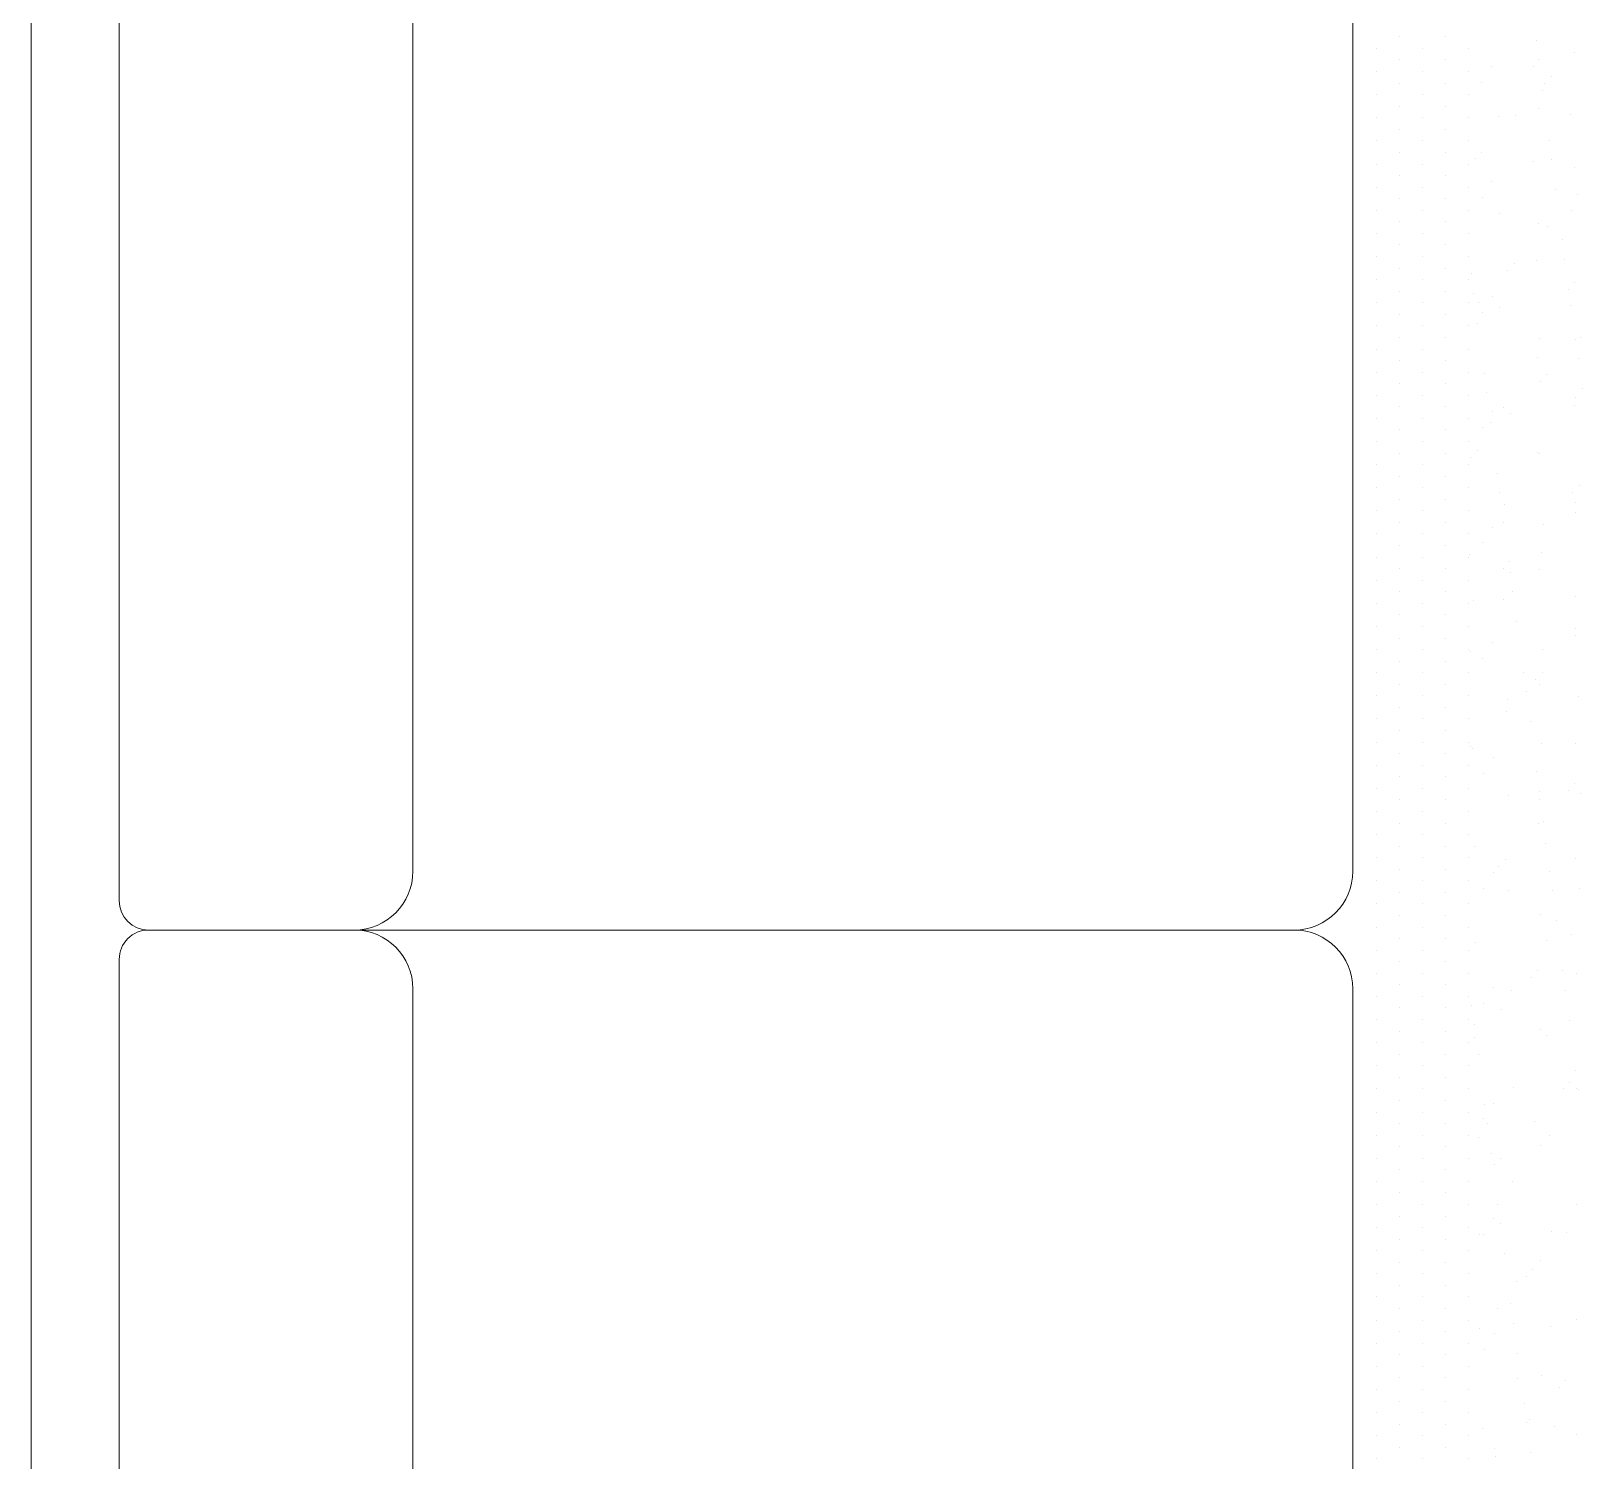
# Model space of a CAD drawing. Header units: millimetres. Extents: x 2993 to 6523, y 1057 to 2221.
# Drawn here: x 3020.085 to 3021.795, y 1141.563 to 1143.141 of the extents above; entities that cross this region are included whole.
import ezdxf

# ---------------------------------------------------------------- set-up
doc = ezdxf.new("R2010")
doc.units = ezdxf.units.MM
doc.layers.add('AR-MOB', color=252, linetype='Continuous')
doc.layers.add('E-Lay-9', color=9, linetype='Continuous', lineweight=9)

# ---------------------------------------------------------------- blocks, each defined once
blk = doc.blocks.new('Sofa62')
at = {"color": 8}
for p, q in [((-32.65, 50.29), (-87.15, 50.29)), ((-24.65, 50.29), (42.35, 50.29)), ((-28.65, -17.71), (-28.65, 46.29)), ((-28.65, -17.71), (-28.65, 46.29)), ((-99.15, -13.71), (-32.65, -13.71)), ((42.35, -13.71), (-24.65, -13.71)), ((-28.65, -31.71), (-28.65, -17.71)), ((-28.65, -31.71), (-28.65, -17.71)), ((-101.15, -33.71), (-30.65, -33.71)), ((44.35, -33.71), (-26.65, -33.71)), ((128.85, -39.71), (-111.15, -39.71))]:
    blk.add_line(p, q, dxfattribs=at)
for centre, radius, start, end in [((-32.65, 46.29), 4, 0, 90), ((-24.65, 46.29), 4, 90, 180), ((-32.65, -17.71), 4, 0, 90), ((-24.65, -17.71), 4, 90, 180), ((-30.65, -31.71), 2, 270, 0), ((-26.65, -31.71), 2, 180, 270)]:
    blk.add_arc(centre, radius, start, end, dxfattribs=at)
blk = doc.blocks.new('*X23')
at = {"color": 0}
for p, q in [((11.971875, 40.66875), (11.971875, 40.66875)), ((11.990625, 40.66875), (11.990625, 40.66875)), ((12.009375, 40.66875), (12.009375, 40.66875)), ((12.028125, 40.66875), (12.028125, 40.66875)), ((12.046875, 40.66875), (12.046875, 40.66875)), ((12.065625, 40.66875), (12.065625, 40.66875)), ((12.084375, 40.66875), (12.084375, 40.66875)), ((12.103125, 40.66875), (12.103125, 40.66875)), ((12.121875, 40.66875), (12.121875, 40.66875)), ((12.140625, 40.66875), (12.140625, 40.66875)), ((12.159375, 40.66875), (12.159375, 40.66875)), ((12.178125, 40.66875), (12.178125, 40.66875)), ((12.196875, 40.66875), (12.196875, 40.66875)), ((12.215625, 40.66875), (12.215625, 40.66875)), ((12.234375, 40.66875), (12.234375, 40.66875)), ((12.253125, 40.66875), (12.253125, 40.66875)), ((12.271875, 40.66875), (12.271875, 40.66875)), ((12.290625, 40.66875), (12.290625, 40.66875)), ((12.309375, 40.66875), (12.309375, 40.66875)), ((12.328125, 40.66875), (12.328125, 40.66875)), ((12.346875, 40.66875), (12.346875, 40.66875)), ((12.365625, 40.66875), (12.365625, 40.66875)), ((12.384375, 40.66875), (12.384375, 40.66875)), ((12.403125, 40.66875), (12.403125, 40.66875)), ((12.421875, 40.66875), (12.421875, 40.66875)), ((12.440625, 40.66875), (12.440625, 40.66875)), ((12.459375, 40.66875), (12.459375, 40.66875)), ((12.478125, 40.66875), (12.478125, 40.66875)), ((12.496875, 40.66875), (12.496875, 40.66875)), ((12.515625, 40.66875), (12.515625, 40.66875)), ((12.534375, 40.66875), (12.534375, 40.66875)), ((12.553125, 40.66875), (12.553125, 40.66875)), ((12.571875, 40.66875), (12.571875, 40.66875)), ((12.590625, 40.66875), (12.590625, 40.66875)), ((12.609375, 40.66875), (12.609375, 40.66875)), ((12.628125, 40.66875), (12.628125, 40.66875)), ((12.646875, 40.66875), (12.646875, 40.66875)), ((12.665625, 40.66875), (12.665625, 40.66875)), ((12.684375, 40.66875), (12.684375, 40.66875)), ((12.703125, 40.66875), (12.703125, 40.66875)), ((12.721875, 40.66875), (12.721875, 40.66875)), ((12.740625, 40.66875), (12.740625, 40.66875)), ((12.759375, 40.66875), (12.759375, 40.66875)), ((12.778125, 40.66875), (12.778125, 40.66875)), ((12.796875, 40.66875), (12.796875, 40.66875)), ((12.815625, 40.66875), (12.815625, 40.66875)), ((12.834375, 40.66875), (12.834375, 40.66875)), ((12.853125, 40.66875), (12.853125, 40.66875)), ((12.871875, 40.66875), (12.871875, 40.66875)), ((12.890625, 40.66875), (12.890625, 40.66875)), ((12.909375, 40.66875), (12.909375, 40.66875)), ((12.928125, 40.66875), (12.928125, 40.66875)), ((12.946875, 40.66875), (12.946875, 40.66875)), ((12.965625, 40.66875), (12.965625, 40.66875)), ((12.984375, 40.66875), (12.984375, 40.66875)), ((13.003125, 40.66875), (13.003125, 40.66875)), ((13.021875, 40.66875), (13.021875, 40.66875)), ((13.040625, 40.66875), (13.040625, 40.66875)), ((13.059375, 40.66875), (13.059375, 40.66875)), ((13.078125, 40.66875), (13.078125, 40.66875)), ((13.096875, 40.66875), (13.096875, 40.66875)), ((13.115625, 40.66875), (13.115625, 40.66875)), ((11.9625, 40.65), (11.9625, 40.65)), ((11.98125, 40.65), (11.98125, 40.65)), ((12, 40.65), (12, 40.65)), ((12.01875, 40.65), (12.01875, 40.65)), ((12.0375, 40.65), (12.0375, 40.65)), ((12.05625, 40.65), (12.05625, 40.65)), ((12.075, 40.65), (12.075, 40.65)), ((12.09375, 40.65), (12.09375, 40.65)), ((12.1125, 40.65), (12.1125, 40.65)), ((12.13125, 40.65), (12.13125, 40.65)), ((12.15, 40.65), (12.15, 40.65)), ((12.16875, 40.65), (12.16875, 40.65)), ((12.1875, 40.65), (12.1875, 40.65)), ((12.20625, 40.65), (12.20625, 40.65)), ((12.225, 40.65), (12.225, 40.65)), ((12.24375, 40.65), (12.24375, 40.65)), ((12.2625, 40.65), (12.2625, 40.65)), ((12.28125, 40.65), (12.28125, 40.65)), ((12.3, 40.65), (12.3, 40.65)), ((12.31875, 40.65), (12.31875, 40.65)), ((12.3375, 40.65), (12.3375, 40.65)), ((12.35625, 40.65), (12.35625, 40.65)), ((12.375, 40.65), (12.375, 40.65)), ((12.39375, 40.65), (12.39375, 40.65)), ((12.4125, 40.65), (12.4125, 40.65)), ((12.43125, 40.65), (12.43125, 40.65)), ((12.45, 40.65), (12.45, 40.65)), ((12.46875, 40.65), (12.46875, 40.65)), ((12.4875, 40.65), (12.4875, 40.65)), ((12.50625, 40.65), (12.50625, 40.65)), ((12.525, 40.65), (12.525, 40.65)), ((12.54375, 40.65), (12.54375, 40.65)), ((12.5625, 40.65), (12.5625, 40.65)), ((12.58125, 40.65), (12.58125, 40.65)), ((12.6, 40.65), (12.6, 40.65)), ((12.61875, 40.65), (12.61875, 40.65)), ((12.6375, 40.65), (12.6375, 40.65)), ((12.65625, 40.65), (12.65625, 40.65)), ((12.675, 40.65), (12.675, 40.65)), ((12.69375, 40.65), (12.69375, 40.65)), ((12.7125, 40.65), (12.7125, 40.65)), ((12.73125, 40.65), (12.73125, 40.65)), ((12.75, 40.65), (12.75, 40.65)), ((12.76875, 40.65), (12.76875, 40.65)), ((12.7875, 40.65), (12.7875, 40.65)), ((12.80625, 40.65), (12.80625, 40.65)), ((12.825, 40.65), (12.825, 40.65)), ((12.84375, 40.65), (12.84375, 40.65)), ((12.8625, 40.65), (12.8625, 40.65)), ((12.88125, 40.65), (12.88125, 40.65)), ((12.9, 40.65), (12.9, 40.65)), ((12.91875, 40.65), (12.91875, 40.65)), ((12.9375, 40.65), (12.9375, 40.65)), ((12.95625, 40.65), (12.95625, 40.65)), ((12.975, 40.65), (12.975, 40.65)), ((12.99375, 40.65), (12.99375, 40.65)), ((13.0125, 40.65), (13.0125, 40.65)), ((13.03125, 40.65), (13.03125, 40.65)), ((13.05, 40.65), (13.05, 40.65)), ((13.06875, 40.65), (13.06875, 40.65)), ((13.0875, 40.65), (13.0875, 40.65)), ((13.10625, 40.65), (13.10625, 40.65)), ((11.971875, 40.63125), (11.971875, 40.63125)), ((11.990625, 40.63125), (11.990625, 40.63125)), ((12.009375, 40.63125), (12.009375, 40.63125)), ((12.028125, 40.63125), (12.028125, 40.63125)), ((12.046875, 40.63125), (12.046875, 40.63125)), ((12.065625, 40.63125), (12.065625, 40.63125)), ((12.084375, 40.63125), (12.084375, 40.63125)), ((12.103125, 40.63125), (12.103125, 40.63125)), ((12.121875, 40.63125), (12.121875, 40.63125)), ((12.140625, 40.63125), (12.140625, 40.63125)), ((12.159375, 40.63125), (12.159375, 40.63125)), ((12.178125, 40.63125), (12.178125, 40.63125)), ((12.196875, 40.63125), (12.196875, 40.63125)), ((12.215625, 40.63125), (12.215625, 40.63125)), ((12.234375, 40.63125), (12.234375, 40.63125)), ((12.253125, 40.63125), (12.253125, 40.63125)), ((12.271875, 40.63125), (12.271875, 40.63125)), ((12.290625, 40.63125), (12.290625, 40.63125)), ((12.309375, 40.63125), (12.309375, 40.63125)), ((12.328125, 40.63125), (12.328125, 40.63125)), ((12.346875, 40.63125), (12.346875, 40.63125)), ((12.365625, 40.63125), (12.365625, 40.63125)), ((12.384375, 40.63125), (12.384375, 40.63125)), ((12.403125, 40.63125), (12.403125, 40.63125)), ((12.421875, 40.63125), (12.421875, 40.63125)), ((12.440625, 40.63125), (12.440625, 40.63125)), ((12.459375, 40.63125), (12.459375, 40.63125)), ((12.478125, 40.63125), (12.478125, 40.63125)), ((12.496875, 40.63125), (12.496875, 40.63125)), ((12.515625, 40.63125), (12.515625, 40.63125)), ((12.534375, 40.63125), (12.534375, 40.63125)), ((12.553125, 40.63125), (12.553125, 40.63125)), ((12.571875, 40.63125), (12.571875, 40.63125)), ((12.590625, 40.63125), (12.590625, 40.63125)), ((12.609375, 40.63125), (12.609375, 40.63125)), ((12.628125, 40.63125), (12.628125, 40.63125)), ((12.646875, 40.63125), (12.646875, 40.63125)), ((12.665625, 40.63125), (12.665625, 40.63125)), ((12.684375, 40.63125), (12.684375, 40.63125)), ((12.703125, 40.63125), (12.703125, 40.63125)), ((12.721875, 40.63125), (12.721875, 40.63125)), ((12.740625, 40.63125), (12.740625, 40.63125)), ((12.759375, 40.63125), (12.759375, 40.63125)), ((12.778125, 40.63125), (12.778125, 40.63125)), ((12.796875, 40.63125), (12.796875, 40.63125)), ((12.815625, 40.63125), (12.815625, 40.63125)), ((12.834375, 40.63125), (12.834375, 40.63125)), ((12.853125, 40.63125), (12.853125, 40.63125)), ((12.871875, 40.63125), (12.871875, 40.63125)), ((12.890625, 40.63125), (12.890625, 40.63125)), ((12.909375, 40.63125), (12.909375, 40.63125)), ((12.928125, 40.63125), (12.928125, 40.63125)), ((12.946875, 40.63125), (12.946875, 40.63125)), ((12.965625, 40.63125), (12.965625, 40.63125)), ((12.984375, 40.63125), (12.984375, 40.63125)), ((13.003125, 40.63125), (13.003125, 40.63125)), ((13.021875, 40.63125), (13.021875, 40.63125)), ((13.040625, 40.63125), (13.040625, 40.63125)), ((13.059375, 40.63125), (13.059375, 40.63125)), ((13.078125, 40.63125), (13.078125, 40.63125)), ((13.096875, 40.63125), (13.096875, 40.63125)), ((13.115625, 40.63125), (13.115625, 40.63125)), ((11.9625, 40.6125), (11.9625, 40.6125)), ((11.98125, 40.6125), (11.98125, 40.6125)), ((12, 40.6125), (12, 40.6125)), ((12.01875, 40.6125), (12.01875, 40.6125)), ((12.0375, 40.6125), (12.0375, 40.6125)), ((12.05625, 40.6125), (12.05625, 40.6125)), ((12.075, 40.6125), (12.075, 40.6125)), ((12.09375, 40.6125), (12.09375, 40.6125)), ((12.1125, 40.6125), (12.1125, 40.6125)), ((12.13125, 40.6125), (12.13125, 40.6125)), ((12.15, 40.6125), (12.15, 40.6125)), ((12.16875, 40.6125), (12.16875, 40.6125)), ((12.1875, 40.6125), (12.1875, 40.6125)), ((12.20625, 40.6125), (12.20625, 40.6125)), ((12.225, 40.6125), (12.225, 40.6125)), ((12.24375, 40.6125), (12.24375, 40.6125)), ((12.2625, 40.6125), (12.2625, 40.6125)), ((12.28125, 40.6125), (12.28125, 40.6125)), ((12.3, 40.6125), (12.3, 40.6125)), ((12.31875, 40.6125), (12.31875, 40.6125)), ((12.3375, 40.6125), (12.3375, 40.6125)), ((12.35625, 40.6125), (12.35625, 40.6125)), ((12.375, 40.6125), (12.375, 40.6125)), ((12.39375, 40.6125), (12.39375, 40.6125)), ((12.4125, 40.6125), (12.4125, 40.6125)), ((12.43125, 40.6125), (12.43125, 40.6125)), ((12.45, 40.6125), (12.45, 40.6125)), ((12.46875, 40.6125), (12.46875, 40.6125)), ((12.4875, 40.6125), (12.4875, 40.6125)), ((12.50625, 40.6125), (12.50625, 40.6125)), ((12.525, 40.6125), (12.525, 40.6125)), ((12.54375, 40.6125), (12.54375, 40.6125)), ((12.5625, 40.6125), (12.5625, 40.6125)), ((12.58125, 40.6125), (12.58125, 40.6125)), ((12.6, 40.6125), (12.6, 40.6125)), ((12.61875, 40.6125), (12.61875, 40.6125)), ((12.6375, 40.6125), (12.6375, 40.6125)), ((12.65625, 40.6125), (12.65625, 40.6125)), ((12.675, 40.6125), (12.675, 40.6125)), ((12.69375, 40.6125), (12.69375, 40.6125)), ((12.7125, 40.6125), (12.7125, 40.6125)), ((12.73125, 40.6125), (12.73125, 40.6125)), ((12.75, 40.6125), (12.75, 40.6125)), ((12.76875, 40.6125), (12.76875, 40.6125)), ((12.7875, 40.6125), (12.7875, 40.6125)), ((12.80625, 40.6125), (12.80625, 40.6125)), ((12.825, 40.6125), (12.825, 40.6125)), ((12.84375, 40.6125), (12.84375, 40.6125)), ((12.8625, 40.6125), (12.8625, 40.6125)), ((12.88125, 40.6125), (12.88125, 40.6125)), ((12.9, 40.6125), (12.9, 40.6125)), ((12.91875, 40.6125), (12.91875, 40.6125)), ((12.9375, 40.6125), (12.9375, 40.6125)), ((12.95625, 40.6125), (12.95625, 40.6125)), ((12.975, 40.6125), (12.975, 40.6125)), ((12.99375, 40.6125), (12.99375, 40.6125)), ((13.0125, 40.6125), (13.0125, 40.6125)), ((13.03125, 40.6125), (13.03125, 40.6125)), ((13.05, 40.6125), (13.05, 40.6125)), ((13.06875, 40.6125), (13.06875, 40.6125)), ((13.0875, 40.6125), (13.0875, 40.6125)), ((13.10625, 40.6125), (13.10625, 40.6125)), ((11.971875, 40.59375), (11.971875, 40.59375)), ((11.990625, 40.59375), (11.990625, 40.59375)), ((12.009375, 40.59375), (12.009375, 40.59375)), ((12.028125, 40.59375), (12.028125, 40.59375)), ((12.046875, 40.59375), (12.046875, 40.59375)), ((12.065625, 40.59375), (12.065625, 40.59375)), ((12.084375, 40.59375), (12.084375, 40.59375)), ((12.103125, 40.59375), (12.103125, 40.59375)), ((12.121875, 40.59375), (12.121875, 40.59375)), ((12.140625, 40.59375), (12.140625, 40.59375)), ((12.159375, 40.59375), (12.159375, 40.59375)), ((12.178125, 40.59375), (12.178125, 40.59375)), ((12.196875, 40.59375), (12.196875, 40.59375)), ((12.215625, 40.59375), (12.215625, 40.59375)), ((12.234375, 40.59375), (12.234375, 40.59375)), ((12.253125, 40.59375), (12.253125, 40.59375)), ((12.271875, 40.59375), (12.271875, 40.59375)), ((12.290625, 40.59375), (12.290625, 40.59375)), ((12.309375, 40.59375), (12.309375, 40.59375)), ((12.328125, 40.59375), (12.328125, 40.59375)), ((12.346875, 40.59375), (12.346875, 40.59375)), ((12.365625, 40.59375), (12.365625, 40.59375)), ((12.384375, 40.59375), (12.384375, 40.59375)), ((12.403125, 40.59375), (12.403125, 40.59375)), ((12.421875, 40.59375), (12.421875, 40.59375)), ((12.440625, 40.59375), (12.440625, 40.59375)), ((12.459375, 40.59375), (12.459375, 40.59375)), ((12.478125, 40.59375), (12.478125, 40.59375)), ((12.496875, 40.59375), (12.496875, 40.59375)), ((12.515625, 40.59375), (12.515625, 40.59375)), ((12.534375, 40.59375), (12.534375, 40.59375)), ((12.553125, 40.59375), (12.553125, 40.59375)), ((12.571875, 40.59375), (12.571875, 40.59375)), ((12.590625, 40.59375), (12.590625, 40.59375)), ((12.609375, 40.59375), (12.609375, 40.59375)), ((12.628125, 40.59375), (12.628125, 40.59375)), ((12.646875, 40.59375), (12.646875, 40.59375)), ((12.665625, 40.59375), (12.665625, 40.59375)), ((12.684375, 40.59375), (12.684375, 40.59375)), ((12.703125, 40.59375), (12.703125, 40.59375)), ((12.721875, 40.59375), (12.721875, 40.59375)), ((12.740625, 40.59375), (12.740625, 40.59375)), ((12.759375, 40.59375), (12.759375, 40.59375)), ((12.778125, 40.59375), (12.778125, 40.59375)), ((12.796875, 40.59375), (12.796875, 40.59375)), ((12.815625, 40.59375), (12.815625, 40.59375)), ((12.834375, 40.59375), (12.834375, 40.59375)), ((12.853125, 40.59375), (12.853125, 40.59375)), ((12.871875, 40.59375), (12.871875, 40.59375)), ((12.890625, 40.59375), (12.890625, 40.59375)), ((12.909375, 40.59375), (12.909375, 40.59375)), ((12.928125, 40.59375), (12.928125, 40.59375)), ((12.946875, 40.59375), (12.946875, 40.59375)), ((12.965625, 40.59375), (12.965625, 40.59375)), ((12.984375, 40.59375), (12.984375, 40.59375)), ((13.003125, 40.59375), (13.003125, 40.59375)), ((13.021875, 40.59375), (13.021875, 40.59375)), ((13.040625, 40.59375), (13.040625, 40.59375)), ((13.059375, 40.59375), (13.059375, 40.59375)), ((13.078125, 40.59375), (13.078125, 40.59375)), ((13.096875, 40.59375), (13.096875, 40.59375)), ((13.115625, 40.59375), (13.115625, 40.59375))]:
    blk.add_line(p, q, dxfattribs=at)
blk = doc.blocks.new('*X24')
at = {"color": 0}
for p, q in [((12.2064, 40.759), (12.2064, 40.759)), ((12.2478, 40.7604), (12.2478, 40.7604)), ((12.5762, 40.7588), (12.5762, 40.7588)), ((11.9748, 40.7543), (11.9748, 40.7543)), ((12.0251, 40.7507), (12.0251, 40.7507)), ((12.0683, 40.7545), (12.0683, 40.7545)), ((12.0902, 40.7566), (12.0902, 40.7566)), ((12.1036, 40.7517), (12.1036, 40.7517)), ((12.1427, 40.7466), (12.1427, 40.7466)), ((12.1617, 40.7547), (12.1617, 40.7547)), ((12.1671, 40.7498), (12.1671, 40.7498)), ((12.1804, 40.7514), (12.1804, 40.7514)), ((12.2078, 40.7551), (12.2078, 40.7551)), ((12.2235, 40.7572), (12.2235, 40.7572)), ((12.2551, 40.7548), (12.2551, 40.7548)), ((12.2614, 40.7543), (12.2614, 40.7543)), ((12.3265, 40.758), (12.3265, 40.758)), ((12.332, 40.7529), (12.332, 40.7529)), ((12.3399, 40.7553), (12.3399, 40.7553)), ((12.3485, 40.755), (12.3485, 40.755)), ((12.4167, 40.7549), (12.4167, 40.7549)), ((12.442, 40.7552), (12.442, 40.7552)), ((12.4483, 40.7553), (12.4483, 40.7553)), ((12.4977, 40.7578), (12.4977, 40.7578)), ((12.5354, 40.7553), (12.5354, 40.7553)), ((12.5683, 40.7543), (12.5683, 40.7543)), ((12.5739, 40.7492), (12.5739, 40.7492)), ((12.6288, 40.7555), (12.6288, 40.7555)), ((12.653, 40.7585), (12.653, 40.7585)), ((12.6902, 40.7516), (12.6902, 40.7516)), ((12.7222, 40.7557), (12.7222, 40.7557)), ((12.7356, 40.747), (12.7356, 40.747)), ((12.76, 40.7502), (12.76, 40.7502)), ((12.8008, 40.7555), (12.8008, 40.7555)), ((12.8102, 40.7506), (12.8102, 40.7506)), ((12.8157, 40.7558), (12.8157, 40.7558)), ((12.8164, 40.7576), (12.8164, 40.7576)), ((12.9091, 40.756), (12.9091, 40.756)), ((12.932, 40.748), (12.932, 40.748)), ((13.0025, 40.7562), (13.0025, 40.7562)), ((13.0521, 40.7469), (13.0521, 40.7469)), ((13.0959, 40.7563), (13.0959, 40.7563)), ((11.9945, 40.7353), (11.9945, 40.7353)), ((12.0463, 40.7339), (12.0463, 40.7339)), ((12.0619, 40.7359), (12.0619, 40.7359)), ((12.0863, 40.7392), (12.0863, 40.7392)), ((12.1271, 40.7445), (12.1271, 40.7445)), ((12.6393, 40.7343), (12.6393, 40.7343)), ((12.6549, 40.7363), (12.6549, 40.7363)), ((12.6793, 40.7395), (12.6793, 40.7395)), ((12.72, 40.7449), (12.72, 40.7449)), ((12.8157, 40.7455), (12.8157, 40.7455)), ((12.8531, 40.7343), (12.8531, 40.7343)), ((12.9316, 40.7353), (12.9316, 40.7353)), ((13.0084, 40.7349), (13.0084, 40.7349)), ((13.0576, 40.7419), (13.0576, 40.7419)), ((13.0894, 40.7378), (13.0894, 40.7378)), ((11.9656, 40.7233), (11.9656, 40.7233)), ((11.9812, 40.7253), (11.9812, 40.7253)), ((11.9864, 40.7211), (11.9864, 40.7211)), ((12, 40.7303), (12, 40.7303)), ((12.0056, 40.7285), (12.0056, 40.7285)), ((12.0204, 40.7253), (12.0204, 40.7253)), ((12.1138, 40.7255), (12.1138, 40.7255)), ((12.1163, 40.7327), (12.1163, 40.7327)), ((12.1442, 40.7236), (12.1442, 40.7236)), ((12.2072, 40.7256), (12.2072, 40.7256)), ((12.2227, 40.7246), (12.2227, 40.7246)), ((12.2363, 40.7316), (12.2363, 40.7316)), ((12.2418, 40.7266), (12.2418, 40.7266)), ((12.2995, 40.7242), (12.2995, 40.7242)), ((12.3007, 40.7258), (12.3007, 40.7258)), ((12.3581, 40.729), (12.3581, 40.729)), ((12.3805, 40.7272), (12.3805, 40.7272)), ((12.3941, 40.726), (12.3941, 40.726)), ((12.459, 40.7282), (12.459, 40.7282)), ((12.4782, 40.728), (12.4782, 40.728)), ((12.4837, 40.7229), (12.4837, 40.7229)), ((12.4875, 40.7261), (12.4875, 40.7261)), ((12.5358, 40.7278), (12.5358, 40.7278)), ((12.5585, 40.7236), (12.5585, 40.7236)), ((12.5741, 40.7257), (12.5741, 40.7257)), ((12.5809, 40.7263), (12.5809, 40.7263)), ((12.5985, 40.7289), (12.5985, 40.7289)), ((12.6, 40.7253), (12.6, 40.7253)), ((12.6168, 40.7307), (12.6168, 40.7307)), ((12.6744, 40.7265), (12.6744, 40.7265)), ((12.6953, 40.7317), (12.6953, 40.7317)), ((12.72, 40.7243), (12.72, 40.7243)), ((12.7678, 40.7267), (12.7678, 40.7267)), ((12.7721, 40.7314), (12.7721, 40.7314)), ((12.8418, 40.7216), (12.8418, 40.7216)), ((12.8612, 40.7268), (12.8612, 40.7268)), ((12.9546, 40.727), (12.9546, 40.727)), ((13.048, 40.7272), (13.048, 40.7272)), ((12.0632, 40.7207), (12.0632, 40.7207)), ((12.4778, 40.713), (12.4778, 40.713)), ((12.4934, 40.7151), (12.4934, 40.7151)), ((12.5178, 40.7183), (12.5178, 40.7183)), ((12.7255, 40.7192), (12.7255, 40.7192)), ((12.9619, 40.7206), (12.9619, 40.7206)), ((12.9674, 40.7155), (12.9674, 40.7155)), ((13.0707, 40.7134), (13.0707, 40.7134)), ((13.0837, 40.7179), (13.0837, 40.7179)), ((13.0863, 40.7155), (13.0863, 40.7155)), ((13.1107, 40.7187), (13.1107, 40.7187)), ((12.0261, 40.7063), (12.0261, 40.7063)), ((12.1461, 40.7053), (12.1461, 40.7053)), ((12.1517, 40.7003), (12.1517, 40.7003)), ((12.2633, 40.6965), (12.2633, 40.6965)), ((12.2679, 40.7027), (12.2679, 40.7027)), ((12.3418, 40.6975), (12.3418, 40.6975)), ((12.3563, 40.697), (12.3563, 40.697)), ((12.388, 40.7016), (12.388, 40.7016)), ((12.3935, 40.6966), (12.3935, 40.6966)), ((12.397, 40.7024), (12.397, 40.7024)), ((12.4126, 40.7044), (12.4126, 40.7044)), ((12.4186, 40.6971), (12.4186, 40.6971)), ((12.437, 40.7076), (12.437, 40.7076)), ((12.4996, 40.7), (12.4996, 40.7)), ((12.5098, 40.699), (12.5098, 40.699)), ((12.5781, 40.701), (12.5781, 40.701)), ((12.6298, 40.698), (12.6298, 40.698)), ((12.6549, 40.7007), (12.6549, 40.7007)), ((12.7359, 40.7036), (12.7359, 40.7036)), ((12.8144, 40.7046), (12.8144, 40.7046)), ((12.8911, 40.7042), (12.8911, 40.7042)), ((12.9492, 40.6974), (12.9492, 40.6974)), ((12.9722, 40.7071), (12.9722, 40.7071)), ((12.9899, 40.7028), (12.9899, 40.7028)), ((13.0055, 40.7048), (13.0055, 40.7048)), ((13.0299, 40.708), (13.0299, 40.708)), ((13.0507, 40.7081), (13.0507, 40.7081)), ((11.9864, 40.6872), (11.9864, 40.6872)), ((12.027, 40.6929), (12.027, 40.6929)), ((12.0798, 40.6874), (12.0798, 40.6874)), ((12.1055, 40.6939), (12.1055, 40.6939)), ((12.1733, 40.6876), (12.1733, 40.6876)), ((12.1823, 40.6936), (12.1823, 40.6936)), ((12.2667, 40.6878), (12.2667, 40.6878)), ((12.2755, 40.6864), (12.2755, 40.6864)), ((12.3162, 40.6917), (12.3162, 40.6917)), ((12.3319, 40.6938), (12.3319, 40.6938)), ((12.3601, 40.6879), (12.3601, 40.6879)), ((12.4535, 40.6881), (12.4535, 40.6881)), ((12.547, 40.6883), (12.547, 40.6883)), ((12.6354, 40.6929), (12.6354, 40.6929)), ((12.6404, 40.6884), (12.6404, 40.6884)), ((12.7338, 40.6886), (12.7338, 40.6886)), ((12.7516, 40.6953), (12.7516, 40.6953)), ((12.8272, 40.6888), (12.8272, 40.6888)), ((12.844, 40.6836), (12.844, 40.6836)), ((12.8684, 40.6868), (12.8684, 40.6868)), ((12.8717, 40.6943), (12.8717, 40.6943)), ((12.8772, 40.6892), (12.8772, 40.6892)), ((12.9092, 40.6921), (12.9092, 40.6921)), ((12.9207, 40.6889), (12.9207, 40.6889)), ((12.9248, 40.6942), (12.9248, 40.6942)), ((12.9935, 40.6916), (12.9935, 40.6916)), ((13.0141, 40.6891), (13.0141, 40.6891)), ((13.1075, 40.6893), (13.1075, 40.6893)), ((13.1135, 40.6906), (13.1135, 40.6906)), ((11.9991, 40.6792), (11.9991, 40.6792)), ((12.0559, 40.679), (12.0559, 40.679)), ((12.0615, 40.6739), (12.0615, 40.6739)), ((12.0925, 40.6794), (12.0925, 40.6794)), ((12.1704, 40.6725), (12.1704, 40.6725)), ((12.1778, 40.6763), (12.1778, 40.6763)), ((12.1859, 40.6795), (12.1859, 40.6795)), ((12.1947, 40.6758), (12.1947, 40.6758)), ((12.2355, 40.6811), (12.2355, 40.6811)), ((12.2511, 40.6832), (12.2511, 40.6832)), ((12.2793, 40.6797), (12.2793, 40.6797)), ((12.2978, 40.6753), (12.2978, 40.6753)), ((12.3728, 40.6799), (12.3728, 40.6799)), ((12.4196, 40.6727), (12.4196, 40.6727)), ((12.4662, 40.68), (12.4662, 40.68)), ((12.5397, 40.6716), (12.5397, 40.6716)), ((12.5596, 40.6802), (12.5596, 40.6802)), ((12.6187, 40.6729), (12.6187, 40.6729)), ((12.653, 40.6804), (12.653, 40.6804)), ((12.6972, 40.6739), (12.6972, 40.6739)), ((12.7465, 40.6805), (12.7465, 40.6805)), ((12.7477, 40.6709), (12.7477, 40.6709)), ((12.7633, 40.6729), (12.7633, 40.6729)), ((12.7739, 40.6735), (12.7739, 40.6735)), ((12.7877, 40.6761), (12.7877, 40.6761)), ((12.8284, 40.6815), (12.8284, 40.6815)), ((12.8399, 40.6807), (12.8399, 40.6807)), ((12.855, 40.6765), (12.855, 40.6765)), ((12.9333, 40.6809), (12.9333, 40.6809)), ((12.9335, 40.6775), (12.9335, 40.6775)), ((13.0102, 40.6771), (13.0102, 40.6771)), ((13.0267, 40.6811), (13.0267, 40.6811)), ((13.0913, 40.68), (13.0913, 40.68)), ((12.1547, 40.6705), (12.1547, 40.6705)), ((12.3033, 40.6702), (12.3033, 40.6702)), ((12.3824, 40.6694), (12.3824, 40.6694)), ((12.4609, 40.6704), (12.4609, 40.6704)), ((12.5376, 40.67), (12.5376, 40.67))]:
    blk.add_line(p, q, dxfattribs=at)
blk = doc.blocks.new('A$C7AFB675E')
at = {"layer": 'E-Lay-9', "color": 8, "xscale": -0.8400000000000034, "yscale": 0.8400000000000034, "zscale": 0.84, "rotation": 90}
for name in ['*X23', '*X24']:
    blk.add_blockref(name, (39.2529, 11.908), dxfattribs=at)
at = {"layer": 'E-Lay-9', "xscale": 0.01000000000001933, "yscale": 0.009999999999990905, "zscale": 0.01, "rotation": 89.99999999999999}
blk.add_blockref('Sofa62', (5.6731, 1.5376), dxfattribs=at)

msp = doc.modelspace()

# ---------------------------------------------------------------- block references
at = {"layer": 'AR-MOB', "ltscale": 0.35, "xscale": -1.62, "yscale": 1.62, "zscale": 1.62}
msp.add_blockref('A$C7AFB675E', (3029.9184, 1140.1218, 1.62), dxfattribs=at)

doc.saveas('drawing.dxf')
